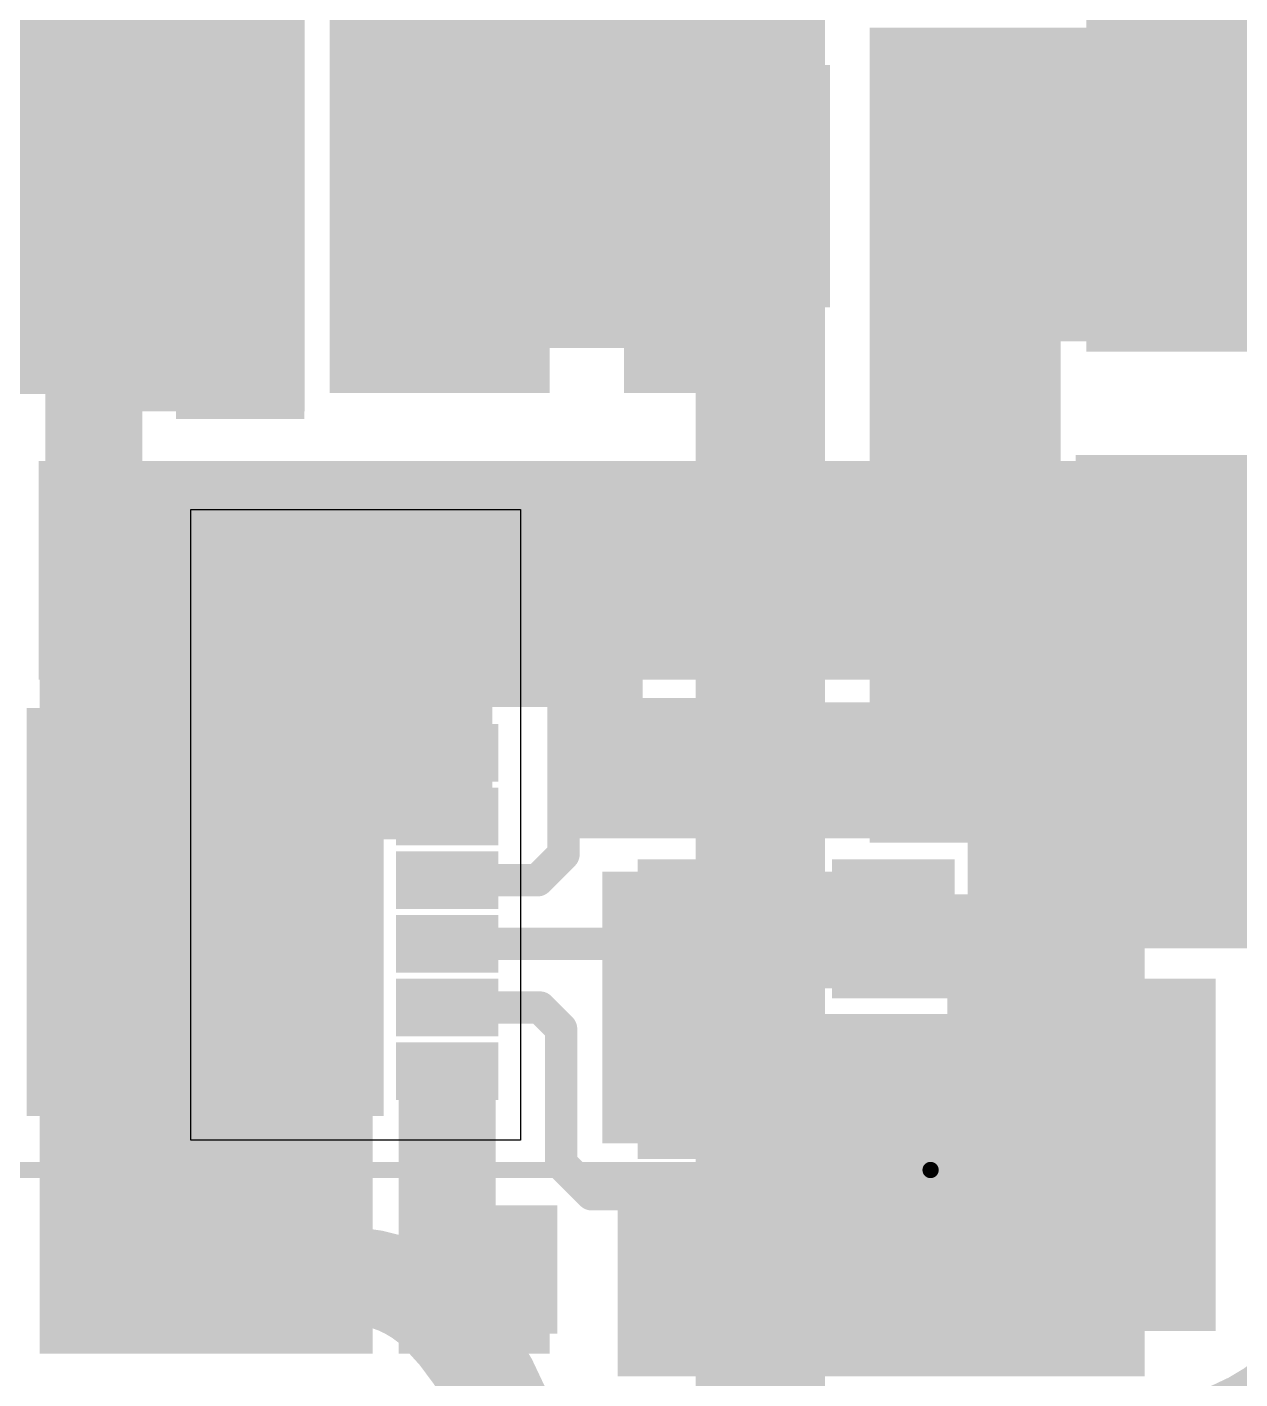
# Model space of a CAD drawing. Header units: millimetres. Extents: x -35.7 to 35.7, y -3.2 to 68.2.
# Drawn here: x -20.08 to -10.55, y 48.19 to 58.81 of the extents above; entities that cross this region are included whole.
import ezdxf

# ---------------------------------------------------------------- set-up
doc = ezdxf.new("R2010")
doc.units = ezdxf.units.MM
for name, color, linetype in [('BottomLayer', 5, 'Continuous'), ('BottomPaste', 16, 'Continuous'), ('BottomSolder', 6, 'Continuous'), ('Mechanical2', 216, 'Continuous'), ('TopLayer', 1, 'Continuous'), ('TopOverlay', 2, 'Continuous'), ('TopPaste', 8, 'Continuous'), ('TopSolder', 216, 'Continuous'), ('ViaHoleLayer', 16, 'Continuous')]:
    doc.layers.add(name, color=color, linetype=linetype)

# ---------------------------------------------------------------- blocks, each defined once
blk = doc.blocks.new('RES0603_B_44')
at = {"layer": 'BottomLayer'}
for points in [[(-1.143, -0.4445), (-1.143, 0.4445), (-0.381, 0.4445), (-0.381, -0.4445)], [(0.381, -0.4445), (0.381, 0.4445), (1.143, 0.4445), (1.143, -0.4445)]]:
    blk.add_hatch(color=5, dxfattribs=at).paths.add_polyline_path(points)
at = {"layer": 'BottomPaste'}
for points in [[(-1.143, -0.4445), (-1.143, 0.4445), (-0.381, 0.4445), (-0.381, -0.4445)], [(0.381, -0.4445), (0.381, 0.4445), (1.143, 0.4445), (1.143, -0.4445)]]:
    blk.add_hatch(color=16, dxfattribs=at).paths.add_polyline_path(points)
at = {"layer": 'BottomSolder'}
for points in [[(-1.2446, -0.5461), (-1.2446, 0.5461), (-0.2794, 0.5461), (-0.2794, -0.5461)], [(0.2794, -0.5461), (0.2794, 0.5461), (1.2446, 0.5461), (1.2446, -0.5461)]]:
    blk.add_hatch(color=6, dxfattribs=at).paths.add_polyline_path(points)
blk = doc.blocks.new('CAP_0402_B_96')
at = {"layer": 'BottomLayer'}
for points in [[(-0.241, 0.318), (-0.241, -0.318), (-0.699, -0.318), (-0.699, 0.318)], [(0.699, 0.318), (0.699, -0.318), (0.241, -0.318), (0.241, 0.318)]]:
    blk.add_hatch(color=5, dxfattribs=at).paths.add_polyline_path(points)
at = {"layer": 'BottomPaste'}
for points in [[(-0.241, 0.318), (-0.241, -0.318), (-0.699, -0.318), (-0.699, 0.318)], [(0.699, 0.318), (0.699, -0.318), (0.241, -0.318), (0.241, 0.318)]]:
    blk.add_hatch(color=16, dxfattribs=at).paths.add_polyline_path(points)
at = {"layer": 'BottomSolder'}
for points in [[(-0.181, 0.377), (-0.181, -0.377), (-0.758, -0.377), (-0.758, 0.377)], [(0.758, 0.377), (0.758, -0.377), (0.181, -0.377), (0.181, 0.377)]]:
    blk.add_hatch(color=6, dxfattribs=at).paths.add_polyline_path(points)
blk = doc.blocks.new('CAP_0603_B_97')
at = {"layer": 'BottomLayer'}
for points in [[(-1.143, -0.445), (-1.143, 0.445), (-0.381, 0.445), (-0.381, -0.445)], [(0.381, -0.445), (0.381, 0.445), (1.143, 0.445), (1.143, -0.445)]]:
    blk.add_hatch(color=5, dxfattribs=at).paths.add_polyline_path(points)
at = {"layer": 'BottomPaste'}
for points in [[(-1.143, -0.445), (-1.143, 0.445), (-0.381, 0.445), (-0.381, -0.445)], [(0.381, -0.445), (0.381, 0.445), (1.143, 0.445), (1.143, -0.445)]]:
    blk.add_hatch(color=16, dxfattribs=at).paths.add_polyline_path(points)
at = {"layer": 'BottomSolder'}
for points in [[(-1.203, -0.504), (-1.203, 0.504), (-0.321, 0.504), (-0.321, -0.504)], [(0.321, -0.504), (0.321, 0.504), (1.203, 0.504), (1.203, -0.504)]]:
    blk.add_hatch(color=6, dxfattribs=at).paths.add_polyline_path(points)
blk = doc.blocks.new('CAP_0603_B_98')
at = {"layer": 'BottomLayer'}
for points in [[(-1.143, -0.445), (-1.143, 0.445), (-0.381, 0.445), (-0.381, -0.445)], [(0.381, -0.445), (0.381, 0.445), (1.143, 0.445), (1.143, -0.445)]]:
    blk.add_hatch(color=5, dxfattribs=at).paths.add_polyline_path(points)
at = {"layer": 'BottomPaste'}
for points in [[(-1.143, -0.445), (-1.143, 0.445), (-0.381, 0.445), (-0.381, -0.445)], [(0.381, -0.445), (0.381, 0.445), (1.143, 0.445), (1.143, -0.445)]]:
    blk.add_hatch(color=16, dxfattribs=at).paths.add_polyline_path(points)
at = {"layer": 'BottomSolder'}
for points in [[(-1.203, -0.504), (-1.203, 0.504), (-0.321, 0.504), (-0.321, -0.504)], [(0.321, -0.504), (0.321, 0.504), (1.203, 0.504), (1.203, -0.504)]]:
    blk.add_hatch(color=6, dxfattribs=at).paths.add_polyline_path(points)
blk = doc.blocks.new('CAP_0603_B_99')
at = {"layer": 'BottomLayer'}
for points in [[(-1.143, -0.445), (-1.143, 0.445), (-0.381, 0.445), (-0.381, -0.445)], [(0.381, -0.445), (0.381, 0.445), (1.143, 0.445), (1.143, -0.445)]]:
    blk.add_hatch(color=5, dxfattribs=at).paths.add_polyline_path(points)
at = {"layer": 'BottomPaste'}
for points in [[(-1.143, -0.445), (-1.143, 0.445), (-0.381, 0.445), (-0.381, -0.445)], [(0.381, -0.445), (0.381, 0.445), (1.143, 0.445), (1.143, -0.445)]]:
    blk.add_hatch(color=16, dxfattribs=at).paths.add_polyline_path(points)
at = {"layer": 'BottomSolder'}
for points in [[(-1.203, -0.504), (-1.203, 0.504), (-0.321, 0.504), (-0.321, -0.504)], [(0.321, -0.504), (0.321, 0.504), (1.203, 0.504), (1.203, -0.504)]]:
    blk.add_hatch(color=6, dxfattribs=at).paths.add_polyline_path(points)
blk = doc.blocks.new('CAP_0603_B_100')
at = {"layer": 'BottomLayer'}
for points in [[(-1.143, -0.445), (-1.143, 0.445), (-0.381, 0.445), (-0.381, -0.445)], [(0.381, -0.445), (0.381, 0.445), (1.143, 0.445), (1.143, -0.445)]]:
    blk.add_hatch(color=5, dxfattribs=at).paths.add_polyline_path(points)
at = {"layer": 'BottomPaste'}
for points in [[(-1.143, -0.445), (-1.143, 0.445), (-0.381, 0.445), (-0.381, -0.445)], [(0.381, -0.445), (0.381, 0.445), (1.143, 0.445), (1.143, -0.445)]]:
    blk.add_hatch(color=16, dxfattribs=at).paths.add_polyline_path(points)
at = {"layer": 'BottomSolder'}
for points in [[(-1.203, -0.504), (-1.203, 0.504), (-0.321, 0.504), (-0.321, -0.504)], [(0.321, -0.504), (0.321, 0.504), (1.203, 0.504), (1.203, -0.504)]]:
    blk.add_hatch(color=6, dxfattribs=at).paths.add_polyline_path(points)
blk = doc.blocks.new('CAP_0603_B_118')
at = {"layer": 'BottomLayer'}
for points in [[(-1.143, -0.445), (-1.143, 0.445), (-0.381, 0.445), (-0.381, -0.445)], [(0.381, -0.445), (0.381, 0.445), (1.143, 0.445), (1.143, -0.445)]]:
    blk.add_hatch(color=5, dxfattribs=at).paths.add_polyline_path(points)
at = {"layer": 'BottomPaste'}
for points in [[(-1.143, -0.445), (-1.143, 0.445), (-0.381, 0.445), (-0.381, -0.445)], [(0.381, -0.445), (0.381, 0.445), (1.143, 0.445), (1.143, -0.445)]]:
    blk.add_hatch(color=16, dxfattribs=at).paths.add_polyline_path(points)
at = {"layer": 'BottomSolder'}
for points in [[(-1.203, -0.504), (-1.203, 0.504), (-0.321, 0.504), (-0.321, -0.504)], [(0.321, -0.504), (0.321, 0.504), (1.203, 0.504), (1.203, -0.504)]]:
    blk.add_hatch(color=6, dxfattribs=at).paths.add_polyline_path(points)
blk = doc.blocks.new('SMA_B_127')
at = {"layer": 'BottomLayer'}
for points in [[(-3.25, 0.85), (-0.75, 0.85), (-0.75, -0.85), (-3.25, -0.85)], [(0.75, 0.85), (3.25, 0.85), (3.25, -0.85), (0.75, -0.85)]]:
    blk.add_hatch(color=5, dxfattribs=at).paths.add_polyline_path(points)
at = {"layer": 'BottomPaste'}
for points in [[(-3.25, 0.85), (-0.75, 0.85), (-0.75, -0.85), (-3.25, -0.85)], [(0.75, 0.85), (3.25, 0.85), (3.25, -0.85), (0.75, -0.85)]]:
    blk.add_hatch(color=16, dxfattribs=at).paths.add_polyline_path(points)
at = {"layer": 'BottomSolder'}
for points in [[(-3.352, 0.952), (-0.648, 0.952), (-0.648, -0.952), (-3.352, -0.952)], [(0.648, 0.952), (3.352, 0.952), (3.352, -0.952), (0.648, -0.952)]]:
    blk.add_hatch(color=6, dxfattribs=at).paths.add_polyline_path(points)
blk = doc.blocks.new('RES0603_B_150')
at = {"layer": 'BottomLayer'}
for points in [[(-1.143, -0.4445), (-1.143, 0.4445), (-0.381, 0.4445), (-0.381, -0.4445)], [(0.381, -0.4445), (0.381, 0.4445), (1.143, 0.4445), (1.143, -0.4445)]]:
    blk.add_hatch(color=5, dxfattribs=at).paths.add_polyline_path(points)
at = {"layer": 'BottomPaste'}
for points in [[(-1.143, -0.4445), (-1.143, 0.4445), (-0.381, 0.4445), (-0.381, -0.4445)], [(0.381, -0.4445), (0.381, 0.4445), (1.143, 0.4445), (1.143, -0.4445)]]:
    blk.add_hatch(color=16, dxfattribs=at).paths.add_polyline_path(points)
at = {"layer": 'BottomSolder'}
for points in [[(-1.2446, -0.5461), (-1.2446, 0.5461), (-0.2794, 0.5461), (-0.2794, -0.5461)], [(0.2794, -0.5461), (0.2794, 0.5461), (1.2446, 0.5461), (1.2446, -0.5461)]]:
    blk.add_hatch(color=6, dxfattribs=at).paths.add_polyline_path(points)
blk = doc.blocks.new('RES0603_B_151')
at = {"layer": 'BottomLayer'}
for points in [[(-1.143, -0.4445), (-1.143, 0.4445), (-0.381, 0.4445), (-0.381, -0.4445)], [(0.381, -0.4445), (0.381, 0.4445), (1.143, 0.4445), (1.143, -0.4445)]]:
    blk.add_hatch(color=5, dxfattribs=at).paths.add_polyline_path(points)
at = {"layer": 'BottomPaste'}
for points in [[(-1.143, -0.4445), (-1.143, 0.4445), (-0.381, 0.4445), (-0.381, -0.4445)], [(0.381, -0.4445), (0.381, 0.4445), (1.143, 0.4445), (1.143, -0.4445)]]:
    blk.add_hatch(color=16, dxfattribs=at).paths.add_polyline_path(points)
at = {"layer": 'BottomSolder'}
for points in [[(-1.2446, -0.5461), (-1.2446, 0.5461), (-0.2794, 0.5461), (-0.2794, -0.5461)], [(0.2794, -0.5461), (0.2794, 0.5461), (1.2446, 0.5461), (1.2446, -0.5461)]]:
    blk.add_hatch(color=6, dxfattribs=at).paths.add_polyline_path(points)
blk = doc.blocks.new('750314597_161')
at = {"layer": 'TopLayer'}
for points in [[(-6.48, 3.085), (-5.18, 3.085), (-5.18, 1.915), (-6.48, 1.915)], [(-6.48, 0.585), (-5.18, 0.585), (-5.18, -0.585), (-6.48, -0.585)], [(-6.48, -1.915), (-5.18, -1.915), (-5.18, -3.085), (-6.48, -3.085)]]:
    blk.add_hatch(color=1, dxfattribs=at).paths.add_polyline_path(points)
at = {"layer": 'TopPaste'}
for points in [[(-6.48, 3.085), (-5.18, 3.085), (-5.18, 1.915), (-6.48, 1.915)], [(-6.48, 0.585), (-5.18, 0.585), (-5.18, -0.585), (-6.48, -0.585)], [(-6.48, -1.915), (-5.18, -1.915), (-5.18, -3.085), (-6.48, -3.085)]]:
    blk.add_hatch(color=8, dxfattribs=at).paths.add_polyline_path(points)
at = {"layer": 'TopSolder'}
for points in [[(-6.582, 3.187), (-5.078, 3.187), (-5.078, 1.813), (-6.582, 1.813)], [(-6.582, 0.687), (-5.078, 0.687), (-5.078, -0.687), (-6.582, -0.687)], [(-6.582, -1.813), (-5.078, -1.813), (-5.078, -3.187), (-6.582, -3.187)]]:
    blk.add_hatch(color=216, dxfattribs=at).paths.add_polyline_path(points)
at = {"layer": 'TopOverlay', "const_width": 0.127}
blk.add_lwpolyline([(4.14, 4.928), (-3.937, 4.928)], dxfattribs=at)
at = {"layer": 'TopOverlay', "const_width": 0.0635}
blk.add_lwpolyline([(-3.969, 4.928, 1), (-3.905, 4.928, 1)], format="xyb", close=True, dxfattribs=at)
blk = doc.blocks.new('LM5160ADNTR_B_162')
at = {"layer": 'BottomLayer'}
for points in [[(-1.3, 1.5), (1.3, 1.5), (1.3, -1.5), (-1.3, -1.5)], [(-2.2, 1.375), (-1.6, 1.375), (-1.6, 1.125), (-2.2, 1.125)], [(1.6, 1.375), (2.2, 1.375), (2.2, 1.125), (1.6, 1.125)], [(-2.2, 0.875), (-1.6, 0.875), (-1.6, 0.625), (-2.2, 0.625)], [(1.6, 0.875), (2.2, 0.875), (2.2, 0.625), (1.6, 0.625)], [(-2.2, 0.375), (-1.6, 0.375), (-1.6, 0.125), (-2.2, 0.125)], [(1.6, 0.375), (2.2, 0.375), (2.2, 0.125), (1.6, 0.125)], [(-2.2, -0.125), (-1.6, -0.125), (-1.6, -0.375), (-2.2, -0.375)], [(1.6, -0.125), (2.2, -0.125), (2.2, -0.375), (1.6, -0.375)], [(-2.2, -0.625), (-1.6, -0.625), (-1.6, -0.875), (-2.2, -0.875)], [(1.6, -0.625), (2.2, -0.625), (2.2, -0.875), (1.6, -0.875)], [(-2.2, -1.125), (-1.6, -1.125), (-1.6, -1.375), (-2.2, -1.375)], [(1.6, -1.125), (2.2, -1.125), (2.2, -1.375), (1.6, -1.375)]]:
    blk.add_hatch(color=5, dxfattribs=at).paths.add_polyline_path(points)
at = {"layer": 'BottomPaste'}
for points in [[(-1.3, 1.5), (1.3, 1.5), (1.3, -1.5), (-1.3, -1.5)], [(-2.2, 1.375), (-1.6, 1.375), (-1.6, 1.125), (-2.2, 1.125)], [(1.6, 1.375), (2.2, 1.375), (2.2, 1.125), (1.6, 1.125)], [(-2.2, 0.875), (-1.6, 0.875), (-1.6, 0.625), (-2.2, 0.625)], [(1.6, 0.875), (2.2, 0.875), (2.2, 0.625), (1.6, 0.625)], [(-2.2, 0.375), (-1.6, 0.375), (-1.6, 0.125), (-2.2, 0.125)], [(1.6, 0.375), (2.2, 0.375), (2.2, 0.125), (1.6, 0.125)], [(-2.2, -0.125), (-1.6, -0.125), (-1.6, -0.375), (-2.2, -0.375)], [(1.6, -0.125), (2.2, -0.125), (2.2, -0.375), (1.6, -0.375)], [(-2.2, -0.625), (-1.6, -0.625), (-1.6, -0.875), (-2.2, -0.875)], [(1.6, -0.625), (2.2, -0.625), (2.2, -0.875), (1.6, -0.875)], [(-2.2, -1.125), (-1.6, -1.125), (-1.6, -1.375), (-2.2, -1.375)], [(1.6, -1.125), (2.2, -1.125), (2.2, -1.375), (1.6, -1.375)]]:
    blk.add_hatch(color=16, dxfattribs=at).paths.add_polyline_path(points)
at = {"layer": 'BottomSolder'}
for points in [[(-1.402, 1.602), (1.402, 1.602), (1.402, -1.602), (-1.402, -1.602)], [(-2.302, 1.477), (-1.498, 1.477), (-1.498, 1.023), (-2.302, 1.023)], [(1.498, 1.477), (2.302, 1.477), (2.302, 1.023), (1.498, 1.023)], [(-2.302, 0.977), (-1.498, 0.977), (-1.498, 0.523), (-2.302, 0.523)], [(1.498, 0.977), (2.302, 0.977), (2.302, 0.523), (1.498, 0.523)], [(-2.302, 0.477), (-1.498, 0.477), (-1.498, 0.023), (-2.302, 0.023)], [(1.498, 0.477), (2.302, 0.477), (2.302, 0.023), (1.498, 0.023)], [(-2.302, -0.023), (-1.498, -0.023), (-1.498, -0.477), (-2.302, -0.477)], [(1.498, -0.023), (2.302, -0.023), (2.302, -0.477), (1.498, -0.477)], [(-2.302, -0.523), (-1.498, -0.523), (-1.498, -0.977), (-2.302, -0.977)], [(1.498, -0.523), (2.302, -0.523), (2.302, -0.977), (1.498, -0.977)], [(-2.302, -1.023), (-1.498, -1.023), (-1.498, -1.477), (-2.302, -1.477)], [(1.498, -1.023), (2.302, -1.023), (2.302, -1.477), (1.498, -1.477)]]:
    blk.add_hatch(color=6, dxfattribs=at).paths.add_polyline_path(points)

msp = doc.modelspace()

# ---------------------------------------------------------------- hatches: boundary and pattern name
at = {"layer": 'BottomLayer'}
for points in [[(-19.431, 55.788), (-17.9, 55.788), (-17.9, 60.3), (-19.431, 60.3)], [(-17.348, 56.286), (-13.875, 56.286), (-13.875, 60.147), (-17.348, 60.147)], [(-13.437, 56.337), (-9.627, 56.337), (-9.627, 58.801), (-13.437, 58.801)], [(-19.99, 55.397), (-19.99, 53.68), (-7.341, 53.68), (-7.341, 55.397)], [(-19.983, 53.68), (-11.862, 53.68), (-11.862, 55.042), (-19.983, 55.042)], [(-19.983, 52.426), (-16.427, 52.426), (-16.427, 54.635), (-19.983, 54.635)], [(-15.995, 52.435), (-11.303, 52.435), (-11.303, 53.502), (-15.995, 53.502)], [(-12.693, 48.209), (-11.303, 48.209), (-11.303, 52.892), (-12.693, 52.892)], [(-15.563, 50.038), (-14.402, 50.038), (-14.402, 52.172), (-15.563, 52.172)], [(-14.122, 51.257), (-12.903, 51.257), (-12.903, 52.172), (-14.122, 52.172)], [(-14.039, 48.209), (-11.532, 48.209), (-11.532, 51.054), (-14.039, 51.054)], [(-17.163, 48.387), (-16.401, 48.387), (-16.401, 50.749), (-17.163, 50.749)], [(-19.983, 48.387), (-17.366, 48.387), (-17.366, 50.479), (-19.983, 50.479)], [(-15.443, 48.209), (-14.376, 48.209), (-14.376, 49.809), (-15.443, 49.809)], [(-16.789, 48.387), (-15.975, 48.387), (-15.975, 49.505), (-16.789, 49.505)]]:
    msp.add_hatch(color=5, dxfattribs=at).paths.add_polyline_path(points)
h = msp.add_hatch(color=5, dxfattribs=at)
edge = h.paths.add_edge_path()
edge.add_arc((-17.31, 58.438), 0.3, 0, 360)
h = msp.add_hatch(color=5, dxfattribs=at)
edge = h.paths.add_edge_path()
edge.add_arc((-16.618, 58.438), 0.3, 0, 360)
h = msp.add_hatch(color=5, dxfattribs=at)
edge = h.paths.add_edge_path()
edge.add_arc((-13.081, 58.42), 0.3, 0, 360)
h = msp.add_hatch(color=5, dxfattribs=at)
edge = h.paths.add_edge_path()
edge.add_arc((-12.446, 58.42), 0.3, 0, 360)
h = msp.add_hatch(color=5, dxfattribs=at)
edge = h.paths.add_edge_path()
edge.add_arc((-17.31, 57.763), 0.3, 0, 360)
h = msp.add_hatch(color=5, dxfattribs=at)
edge = h.paths.add_edge_path()
edge.add_arc((-16.618, 57.763), 0.3, 0, 360)
h = msp.add_hatch(color=5, dxfattribs=at)
edge = h.paths.add_edge_path()
edge.add_arc((-13.081, 57.745), 0.3, 0, 360)
h = msp.add_hatch(color=5, dxfattribs=at)
edge = h.paths.add_edge_path()
edge.add_arc((-12.446, 57.745), 0.3, 0, 360)
h = msp.add_hatch(color=5, dxfattribs=at)
edge = h.paths.add_edge_path()
edge.add_arc((-17.31, 57.088), 0.3, 0, 360)
h = msp.add_hatch(color=5, dxfattribs=at)
edge = h.paths.add_edge_path()
edge.add_arc((-16.618, 57.088), 0.3, 0, 360)
h = msp.add_hatch(color=5, dxfattribs=at)
edge = h.paths.add_edge_path()
edge.add_arc((-13.081, 57.07), 0.3, 0, 360)
h = msp.add_hatch(color=5, dxfattribs=at)
edge = h.paths.add_edge_path()
edge.add_arc((-12.446, 57.07), 0.3, 0, 360)
h = msp.add_hatch(color=5, dxfattribs=at)
edge = h.paths.add_edge_path()
edge.add_arc((-15.677, 54.686), 0.3, 0, 360)
h = msp.add_hatch(color=5, dxfattribs=at)
edge = h.paths.add_edge_path()
edge.add_arc((-17.678, 54.533), 0.3, 0, 360)
h = msp.add_hatch(color=5, dxfattribs=at)
edge = h.paths.add_edge_path()
edge.add_arc((-15.677, 54.041), 0.3, 0, 360)
h = msp.add_hatch(color=5, dxfattribs=at)
edge = h.paths.add_edge_path()
edge.add_arc((-18.407, 53.858), 0.3, 0, 360)
h = msp.add_hatch(color=5, dxfattribs=at)
edge = h.paths.add_edge_path()
edge.add_arc((-17.678, 53.858), 0.3, 0, 360)
h = msp.add_hatch(color=5, dxfattribs=at)
edge = h.paths.add_edge_path()
edge.add_arc((-18.407, 53.183), 0.3, 0, 360)
h = msp.add_hatch(color=5, dxfattribs=at)
edge = h.paths.add_edge_path()
edge.add_arc((-17.678, 53.183), 0.3, 0, 360)
h = msp.add_hatch(color=5, dxfattribs=at)
edge = h.paths.add_edge_path()
edge.add_arc((-15.646, 52.908), 0.3, 0, 360)
h = msp.add_hatch(color=5, dxfattribs=at)
edge = h.paths.add_edge_path()
edge.add_arc((-18.407, 52.509), 0.3, 0, 360)
h = msp.add_hatch(color=5, dxfattribs=at)
edge = h.paths.add_edge_path()
edge.add_arc((-17.678, 52.509), 0.3, 0, 360)
h = msp.add_hatch(color=5, dxfattribs=at)
edge = h.paths.add_edge_path()
edge.add_arc((-18.407, 51.834), 0.3, 0, 360)
h = msp.add_hatch(color=5, dxfattribs=at)
edge = h.paths.add_edge_path()
edge.add_arc((-17.678, 51.834), 0.3, 0, 360)
h = msp.add_hatch(color=5, dxfattribs=at)
edge = h.paths.add_edge_path()
edge.add_arc((-13.335, 51.664), 0.3, 0, 360)
h = msp.add_hatch(color=5, dxfattribs=at)
edge = h.paths.add_edge_path()
edge.add_arc((-12.37, 51.664), 0.3, 0, 360)
h = msp.add_hatch(color=5, dxfattribs=at)
edge = h.paths.add_edge_path()
edge.add_arc((-18.407, 51.159), 0.3, 0, 360)
h = msp.add_hatch(color=5, dxfattribs=at)
edge = h.paths.add_edge_path()
edge.add_arc((-17.678, 51.159), 0.3, 0, 360)
h = msp.add_hatch(color=5, dxfattribs=at)
edge = h.paths.add_edge_path()
edge.add_arc((-12.37, 50.978), 0.3, 0, 360)
h = msp.add_hatch(color=5, dxfattribs=at)
edge = h.paths.add_edge_path()
edge.add_arc((-11.659, 50.978), 0.3, 0, 360)
h = msp.add_hatch(color=5, dxfattribs=at)
edge = h.paths.add_edge_path()
edge.add_arc((-18.407, 50.49), 0.3, 0, 360)
h = msp.add_hatch(color=5, dxfattribs=at)
edge = h.paths.add_edge_path()
edge.add_arc((-17.678, 50.484), 0.3, 0, 360)
h = msp.add_hatch(color=5, dxfattribs=at)
edge = h.paths.add_edge_path()
edge.add_arc((-12.37, 50.292), 0.3, 0, 360)
h = msp.add_hatch(color=5, dxfattribs=at)
edge = h.paths.add_edge_path()
edge.add_arc((-11.659, 50.292), 0.3, 0, 360)
h = msp.add_hatch(color=5, dxfattribs=at)
edge = h.paths.add_edge_path()
edge.add_arc((-12.37, 49.606), 0.3, 0, 360)
h = msp.add_hatch(color=5, dxfattribs=at)
edge = h.paths.add_edge_path()
edge.add_arc((-11.659, 49.606), 0.3, 0, 360)
h = msp.add_hatch(color=5, dxfattribs=at)
edge = h.paths.add_edge_path()
edge.add_arc((-12.37, 48.92), 0.3, 0, 360)
h = msp.add_hatch(color=5, dxfattribs=at)
edge = h.paths.add_edge_path()
edge.add_arc((-11.659, 48.92), 0.3, 0, 360)
at = {"layer": 'BottomSolder'}
h = msp.add_hatch(color=6, dxfattribs=at)
edge = h.paths.add_edge_path()
edge.add_arc((-17.31, 58.438), 0.15, 0, 360)
h = msp.add_hatch(color=6, dxfattribs=at)
edge = h.paths.add_edge_path()
edge.add_arc((-16.618, 58.438), 0.15, 0, 360)
h = msp.add_hatch(color=6, dxfattribs=at)
edge = h.paths.add_edge_path()
edge.add_arc((-13.081, 58.42), 0.15, 0, 360)
h = msp.add_hatch(color=6, dxfattribs=at)
edge = h.paths.add_edge_path()
edge.add_arc((-12.446, 58.42), 0.15, 0, 360)
h = msp.add_hatch(color=6, dxfattribs=at)
edge = h.paths.add_edge_path()
edge.add_arc((-17.31, 57.763), 0.15, 0, 360)
h = msp.add_hatch(color=6, dxfattribs=at)
edge = h.paths.add_edge_path()
edge.add_arc((-16.618, 57.763), 0.15, 0, 360)
h = msp.add_hatch(color=6, dxfattribs=at)
edge = h.paths.add_edge_path()
edge.add_arc((-13.081, 57.745), 0.15, 0, 360)
h = msp.add_hatch(color=6, dxfattribs=at)
edge = h.paths.add_edge_path()
edge.add_arc((-12.446, 57.745), 0.15, 0, 360)
h = msp.add_hatch(color=6, dxfattribs=at)
edge = h.paths.add_edge_path()
edge.add_arc((-17.31, 57.088), 0.15, 0, 360)
h = msp.add_hatch(color=6, dxfattribs=at)
edge = h.paths.add_edge_path()
edge.add_arc((-16.618, 57.088), 0.15, 0, 360)
h = msp.add_hatch(color=6, dxfattribs=at)
edge = h.paths.add_edge_path()
edge.add_arc((-13.081, 57.07), 0.15, 0, 360)
h = msp.add_hatch(color=6, dxfattribs=at)
edge = h.paths.add_edge_path()
edge.add_arc((-12.446, 57.07), 0.15, 0, 360)
h = msp.add_hatch(color=6, dxfattribs=at)
edge = h.paths.add_edge_path()
edge.add_arc((-15.677, 54.686), 0.15, 0, 360)
h = msp.add_hatch(color=6, dxfattribs=at)
edge = h.paths.add_edge_path()
edge.add_arc((-17.678, 54.533), 0.15, 0, 360)
h = msp.add_hatch(color=6, dxfattribs=at)
edge = h.paths.add_edge_path()
edge.add_arc((-15.677, 54.041), 0.15, 0, 360)
h = msp.add_hatch(color=6, dxfattribs=at)
edge = h.paths.add_edge_path()
edge.add_arc((-18.407, 53.858), 0.15, 0, 360)
h = msp.add_hatch(color=6, dxfattribs=at)
edge = h.paths.add_edge_path()
edge.add_arc((-17.678, 53.858), 0.15, 0, 360)
h = msp.add_hatch(color=6, dxfattribs=at)
edge = h.paths.add_edge_path()
edge.add_arc((-18.407, 53.183), 0.15, 0, 360)
h = msp.add_hatch(color=6, dxfattribs=at)
edge = h.paths.add_edge_path()
edge.add_arc((-17.678, 53.183), 0.15, 0, 360)
h = msp.add_hatch(color=6, dxfattribs=at)
edge = h.paths.add_edge_path()
edge.add_arc((-15.646, 52.908), 0.15, 0, 360)
h = msp.add_hatch(color=6, dxfattribs=at)
edge = h.paths.add_edge_path()
edge.add_arc((-18.407, 52.509), 0.15, 0, 360)
h = msp.add_hatch(color=6, dxfattribs=at)
edge = h.paths.add_edge_path()
edge.add_arc((-17.678, 52.509), 0.15, 0, 360)
h = msp.add_hatch(color=6, dxfattribs=at)
edge = h.paths.add_edge_path()
edge.add_arc((-18.407, 51.834), 0.15, 0, 360)
h = msp.add_hatch(color=6, dxfattribs=at)
edge = h.paths.add_edge_path()
edge.add_arc((-17.678, 51.834), 0.15, 0, 360)
h = msp.add_hatch(color=6, dxfattribs=at)
edge = h.paths.add_edge_path()
edge.add_arc((-13.335, 51.664), 0.15, 0, 360)
h = msp.add_hatch(color=6, dxfattribs=at)
edge = h.paths.add_edge_path()
edge.add_arc((-12.37, 51.664), 0.15, 0, 360)
h = msp.add_hatch(color=6, dxfattribs=at)
edge = h.paths.add_edge_path()
edge.add_arc((-18.407, 51.159), 0.15, 0, 360)
h = msp.add_hatch(color=6, dxfattribs=at)
edge = h.paths.add_edge_path()
edge.add_arc((-17.678, 51.159), 0.15, 0, 360)
h = msp.add_hatch(color=6, dxfattribs=at)
edge = h.paths.add_edge_path()
edge.add_arc((-12.37, 50.978), 0.15, 0, 360)
h = msp.add_hatch(color=6, dxfattribs=at)
edge = h.paths.add_edge_path()
edge.add_arc((-11.659, 50.978), 0.15, 0, 360)
h = msp.add_hatch(color=6, dxfattribs=at)
edge = h.paths.add_edge_path()
edge.add_arc((-18.407, 50.49), 0.15, 0, 360)
h = msp.add_hatch(color=6, dxfattribs=at)
edge = h.paths.add_edge_path()
edge.add_arc((-17.678, 50.484), 0.15, 0, 360)
h = msp.add_hatch(color=6, dxfattribs=at)
edge = h.paths.add_edge_path()
edge.add_arc((-12.37, 50.292), 0.15, 0, 360)
h = msp.add_hatch(color=6, dxfattribs=at)
edge = h.paths.add_edge_path()
edge.add_arc((-11.659, 50.292), 0.15, 0, 360)
h = msp.add_hatch(color=6, dxfattribs=at)
edge = h.paths.add_edge_path()
edge.add_arc((-12.37, 49.606), 0.15, 0, 360)
h = msp.add_hatch(color=6, dxfattribs=at)
edge = h.paths.add_edge_path()
edge.add_arc((-11.659, 49.606), 0.15, 0, 360)
h = msp.add_hatch(color=6, dxfattribs=at)
edge = h.paths.add_edge_path()
edge.add_arc((-12.37, 48.92), 0.15, 0, 360)
h = msp.add_hatch(color=6, dxfattribs=at)
edge = h.paths.add_edge_path()
edge.add_arc((-11.659, 48.92), 0.15, 0, 360)
at = {"layer": 'TopLayer'}
for points in [[(-15.392, 55.931), (-13.818, 55.931), (-13.818, 61.9), (-15.392, 61.9)], [(-11.76, 61.544), (-11.76, 58.42), (-10.617, 58.42), (-10.617, 61.544)], [(-20.244, 55.924), (-18.466, 55.924), (-18.466, 60.096), (-20.244, 60.096)], [(-17.704, 55.931), (-15.977, 55.931), (-15.977, 59.66), (-17.704, 59.66)], [(-11.76, 59.157), (-11.76, 58.217), (-9.195, 58.217), (-9.195, 59.157)], [(-13.462, 52.451), (-11.963, 52.451), (-11.963, 58.801), (-13.462, 58.801)], [(-11.76, 56.256), (-9.195, 56.256), (-9.195, 57.963), (-11.76, 57.963)], [(-18.796, 53.467), (-15.245, 53.467), (-15.245, 55.397), (-18.796, 55.397)], [(-13.462, 52.4), (-10.363, 52.4), (-10.363, 53.746), (-13.462, 53.746)], [(-10.365, 51.669), (-10.365, 53.492), (-11.508, 53.492), (-11.508, 51.669)], [(-12.852, 51.105), (-11.989, 51.105), (-11.989, 51.994), (-12.852, 51.994)], [(-12.852, 48.565), (-10.744, 48.565), (-10.744, 51.333), (-12.852, 51.333)]]:
    msp.add_hatch(color=1, dxfattribs=at).paths.add_polyline_path(points)
h = msp.add_hatch(color=1, dxfattribs=at)
edge = h.paths.add_edge_path()
edge.add_arc((-17.31, 58.438), 0.3, 0, 360)
h = msp.add_hatch(color=1, dxfattribs=at)
edge = h.paths.add_edge_path()
edge.add_arc((-16.618, 58.438), 0.3, 0, 360)
h = msp.add_hatch(color=1, dxfattribs=at)
edge = h.paths.add_edge_path()
edge.add_arc((-13.081, 58.42), 0.3, 0, 360)
h = msp.add_hatch(color=1, dxfattribs=at)
edge = h.paths.add_edge_path()
edge.add_arc((-12.446, 58.42), 0.3, 0, 360)
h = msp.add_hatch(color=1, dxfattribs=at)
edge = h.paths.add_edge_path()
edge.add_arc((-17.31, 57.763), 0.3, 0, 360)
h = msp.add_hatch(color=1, dxfattribs=at)
edge = h.paths.add_edge_path()
edge.add_arc((-16.618, 57.763), 0.3, 0, 360)
h = msp.add_hatch(color=1, dxfattribs=at)
edge = h.paths.add_edge_path()
edge.add_arc((-13.081, 57.745), 0.3, 0, 360)
h = msp.add_hatch(color=1, dxfattribs=at)
edge = h.paths.add_edge_path()
edge.add_arc((-12.446, 57.745), 0.3, 0, 360)
h = msp.add_hatch(color=1, dxfattribs=at)
edge = h.paths.add_edge_path()
edge.add_arc((-17.31, 57.088), 0.3, 0, 360)
h = msp.add_hatch(color=1, dxfattribs=at)
edge = h.paths.add_edge_path()
edge.add_arc((-16.618, 57.088), 0.3, 0, 360)
h = msp.add_hatch(color=1, dxfattribs=at)
edge = h.paths.add_edge_path()
edge.add_arc((-13.081, 57.07), 0.3, 0, 360)
h = msp.add_hatch(color=1, dxfattribs=at)
edge = h.paths.add_edge_path()
edge.add_arc((-12.446, 57.07), 0.3, 0, 360)
h = msp.add_hatch(color=1, dxfattribs=at)
edge = h.paths.add_edge_path()
edge.add_arc((-15.677, 54.686), 0.3, 0, 360)
h = msp.add_hatch(color=1, dxfattribs=at)
edge = h.paths.add_edge_path()
edge.add_arc((-17.678, 54.533), 0.3, 0, 360)
h = msp.add_hatch(color=1, dxfattribs=at)
edge = h.paths.add_edge_path()
edge.add_arc((-15.677, 54.041), 0.3, 0, 360)
h = msp.add_hatch(color=1, dxfattribs=at)
edge = h.paths.add_edge_path()
edge.add_arc((-18.407, 53.858), 0.3, 0, 360)
h = msp.add_hatch(color=1, dxfattribs=at)
edge = h.paths.add_edge_path()
edge.add_arc((-17.678, 53.858), 0.3, 0, 360)
h = msp.add_hatch(color=1, dxfattribs=at)
edge = h.paths.add_edge_path()
edge.add_arc((-18.407, 53.183), 0.3, 0, 360)
h = msp.add_hatch(color=1, dxfattribs=at)
edge = h.paths.add_edge_path()
edge.add_arc((-17.678, 53.183), 0.3, 0, 360)
h = msp.add_hatch(color=1, dxfattribs=at)
edge = h.paths.add_edge_path()
edge.add_arc((-15.646, 52.908), 0.3, 0, 360)
h = msp.add_hatch(color=1, dxfattribs=at)
edge = h.paths.add_edge_path()
edge.add_arc((-18.407, 52.509), 0.3, 0, 360)
h = msp.add_hatch(color=1, dxfattribs=at)
edge = h.paths.add_edge_path()
edge.add_arc((-17.678, 52.509), 0.3, 0, 360)
h = msp.add_hatch(color=1, dxfattribs=at)
edge = h.paths.add_edge_path()
edge.add_arc((-18.407, 51.834), 0.3, 0, 360)
h = msp.add_hatch(color=1, dxfattribs=at)
edge = h.paths.add_edge_path()
edge.add_arc((-17.678, 51.834), 0.3, 0, 360)
h = msp.add_hatch(color=1, dxfattribs=at)
edge = h.paths.add_edge_path()
edge.add_arc((-13.335, 51.664), 0.3, 0, 360)
h = msp.add_hatch(color=1, dxfattribs=at)
edge = h.paths.add_edge_path()
edge.add_arc((-12.37, 51.664), 0.3, 0, 360)
h = msp.add_hatch(color=1, dxfattribs=at)
edge = h.paths.add_edge_path()
edge.add_arc((-18.407, 51.159), 0.3, 0, 360)
h = msp.add_hatch(color=1, dxfattribs=at)
edge = h.paths.add_edge_path()
edge.add_arc((-17.678, 51.159), 0.3, 0, 360)
h = msp.add_hatch(color=1, dxfattribs=at)
edge = h.paths.add_edge_path()
edge.add_arc((-12.37, 50.978), 0.3, 0, 360)
h = msp.add_hatch(color=1, dxfattribs=at)
edge = h.paths.add_edge_path()
edge.add_arc((-11.659, 50.978), 0.3, 0, 360)
h = msp.add_hatch(color=1, dxfattribs=at)
edge = h.paths.add_edge_path()
edge.add_arc((-18.407, 50.49), 0.3, 0, 360)
h = msp.add_hatch(color=1, dxfattribs=at)
edge = h.paths.add_edge_path()
edge.add_arc((-17.678, 50.484), 0.3, 0, 360)
h = msp.add_hatch(color=1, dxfattribs=at)
edge = h.paths.add_edge_path()
edge.add_arc((-12.37, 50.292), 0.3, 0, 360)
h = msp.add_hatch(color=1, dxfattribs=at)
edge = h.paths.add_edge_path()
edge.add_arc((-11.659, 50.292), 0.3, 0, 360)
h = msp.add_hatch(color=1, dxfattribs=at)
edge = h.paths.add_edge_path()
edge.add_arc((-12.37, 49.606), 0.3, 0, 360)
h = msp.add_hatch(color=1, dxfattribs=at)
edge = h.paths.add_edge_path()
edge.add_arc((-11.659, 49.606), 0.3, 0, 360)
h = msp.add_hatch(color=1, dxfattribs=at)
edge = h.paths.add_edge_path()
edge.add_arc((-12.37, 48.92), 0.3, 0, 360)
h = msp.add_hatch(color=1, dxfattribs=at)
edge = h.paths.add_edge_path()
edge.add_arc((-11.659, 48.92), 0.3, 0, 360)
at = {"layer": 'TopSolder'}
h = msp.add_hatch(color=216, dxfattribs=at)
edge = h.paths.add_edge_path()
edge.add_arc((-17.31, 58.438), 0.15, 0, 360)
h = msp.add_hatch(color=216, dxfattribs=at)
edge = h.paths.add_edge_path()
edge.add_arc((-16.618, 58.438), 0.15, 0, 360)
h = msp.add_hatch(color=216, dxfattribs=at)
edge = h.paths.add_edge_path()
edge.add_arc((-13.081, 58.42), 0.15, 0, 360)
h = msp.add_hatch(color=216, dxfattribs=at)
edge = h.paths.add_edge_path()
edge.add_arc((-12.446, 58.42), 0.15, 0, 360)
h = msp.add_hatch(color=216, dxfattribs=at)
edge = h.paths.add_edge_path()
edge.add_arc((-17.31, 57.763), 0.15, 0, 360)
h = msp.add_hatch(color=216, dxfattribs=at)
edge = h.paths.add_edge_path()
edge.add_arc((-16.618, 57.763), 0.15, 0, 360)
h = msp.add_hatch(color=216, dxfattribs=at)
edge = h.paths.add_edge_path()
edge.add_arc((-13.081, 57.745), 0.15, 0, 360)
h = msp.add_hatch(color=216, dxfattribs=at)
edge = h.paths.add_edge_path()
edge.add_arc((-12.446, 57.745), 0.15, 0, 360)
h = msp.add_hatch(color=216, dxfattribs=at)
edge = h.paths.add_edge_path()
edge.add_arc((-17.31, 57.088), 0.15, 0, 360)
h = msp.add_hatch(color=216, dxfattribs=at)
edge = h.paths.add_edge_path()
edge.add_arc((-16.618, 57.088), 0.15, 0, 360)
h = msp.add_hatch(color=216, dxfattribs=at)
edge = h.paths.add_edge_path()
edge.add_arc((-13.081, 57.07), 0.15, 0, 360)
h = msp.add_hatch(color=216, dxfattribs=at)
edge = h.paths.add_edge_path()
edge.add_arc((-12.446, 57.07), 0.15, 0, 360)
h = msp.add_hatch(color=216, dxfattribs=at)
edge = h.paths.add_edge_path()
edge.add_arc((-15.677, 54.686), 0.15, 0, 360)
h = msp.add_hatch(color=216, dxfattribs=at)
edge = h.paths.add_edge_path()
edge.add_arc((-17.678, 54.533), 0.15, 0, 360)
h = msp.add_hatch(color=216, dxfattribs=at)
edge = h.paths.add_edge_path()
edge.add_arc((-15.677, 54.041), 0.15, 0, 360)
h = msp.add_hatch(color=216, dxfattribs=at)
edge = h.paths.add_edge_path()
edge.add_arc((-18.407, 53.858), 0.15, 0, 360)
h = msp.add_hatch(color=216, dxfattribs=at)
edge = h.paths.add_edge_path()
edge.add_arc((-17.678, 53.858), 0.15, 0, 360)
h = msp.add_hatch(color=216, dxfattribs=at)
edge = h.paths.add_edge_path()
edge.add_arc((-18.407, 53.183), 0.15, 0, 360)
h = msp.add_hatch(color=216, dxfattribs=at)
edge = h.paths.add_edge_path()
edge.add_arc((-17.678, 53.183), 0.15, 0, 360)
h = msp.add_hatch(color=216, dxfattribs=at)
edge = h.paths.add_edge_path()
edge.add_arc((-15.646, 52.908), 0.15, 0, 360)
h = msp.add_hatch(color=216, dxfattribs=at)
edge = h.paths.add_edge_path()
edge.add_arc((-18.407, 52.509), 0.15, 0, 360)
h = msp.add_hatch(color=216, dxfattribs=at)
edge = h.paths.add_edge_path()
edge.add_arc((-17.678, 52.509), 0.15, 0, 360)
h = msp.add_hatch(color=216, dxfattribs=at)
edge = h.paths.add_edge_path()
edge.add_arc((-18.407, 51.834), 0.15, 0, 360)
h = msp.add_hatch(color=216, dxfattribs=at)
edge = h.paths.add_edge_path()
edge.add_arc((-17.678, 51.834), 0.15, 0, 360)
h = msp.add_hatch(color=216, dxfattribs=at)
edge = h.paths.add_edge_path()
edge.add_arc((-13.335, 51.664), 0.15, 0, 360)
h = msp.add_hatch(color=216, dxfattribs=at)
edge = h.paths.add_edge_path()
edge.add_arc((-12.37, 51.664), 0.15, 0, 360)
h = msp.add_hatch(color=216, dxfattribs=at)
edge = h.paths.add_edge_path()
edge.add_arc((-18.407, 51.159), 0.15, 0, 360)
h = msp.add_hatch(color=216, dxfattribs=at)
edge = h.paths.add_edge_path()
edge.add_arc((-17.678, 51.159), 0.15, 0, 360)
h = msp.add_hatch(color=216, dxfattribs=at)
edge = h.paths.add_edge_path()
edge.add_arc((-12.37, 50.978), 0.15, 0, 360)
h = msp.add_hatch(color=216, dxfattribs=at)
edge = h.paths.add_edge_path()
edge.add_arc((-11.659, 50.978), 0.15, 0, 360)
h = msp.add_hatch(color=216, dxfattribs=at)
edge = h.paths.add_edge_path()
edge.add_arc((-18.407, 50.49), 0.15, 0, 360)
h = msp.add_hatch(color=216, dxfattribs=at)
edge = h.paths.add_edge_path()
edge.add_arc((-17.678, 50.484), 0.15, 0, 360)
h = msp.add_hatch(color=216, dxfattribs=at)
edge = h.paths.add_edge_path()
edge.add_arc((-12.37, 50.292), 0.15, 0, 360)
h = msp.add_hatch(color=216, dxfattribs=at)
edge = h.paths.add_edge_path()
edge.add_arc((-11.659, 50.292), 0.15, 0, 360)
h = msp.add_hatch(color=216, dxfattribs=at)
edge = h.paths.add_edge_path()
edge.add_arc((-12.37, 49.606), 0.15, 0, 360)
h = msp.add_hatch(color=216, dxfattribs=at)
edge = h.paths.add_edge_path()
edge.add_arc((-11.659, 49.606), 0.15, 0, 360)
h = msp.add_hatch(color=216, dxfattribs=at)
edge = h.paths.add_edge_path()
edge.add_arc((-12.37, 48.92), 0.15, 0, 360)
h = msp.add_hatch(color=216, dxfattribs=at)
edge = h.paths.add_edge_path()
edge.add_arc((-11.659, 48.92), 0.15, 0, 360)
at = {"layer": 'ViaHoleLayer'}
h = msp.add_hatch(color=16, dxfattribs=at)
edge = h.paths.add_edge_path()
edge.add_arc((-17.31, 58.438), 0.15, 0, 360)
h = msp.add_hatch(color=16, dxfattribs=at)
edge = h.paths.add_edge_path()
edge.add_arc((-16.618, 58.438), 0.15, 0, 360)
h = msp.add_hatch(color=16, dxfattribs=at)
edge = h.paths.add_edge_path()
edge.add_arc((-13.081, 58.42), 0.15, 0, 360)
h = msp.add_hatch(color=16, dxfattribs=at)
edge = h.paths.add_edge_path()
edge.add_arc((-12.446, 58.42), 0.15, 0, 360)
h = msp.add_hatch(color=16, dxfattribs=at)
edge = h.paths.add_edge_path()
edge.add_arc((-17.31, 57.763), 0.15, 0, 360)
h = msp.add_hatch(color=16, dxfattribs=at)
edge = h.paths.add_edge_path()
edge.add_arc((-16.618, 57.763), 0.15, 0, 360)
h = msp.add_hatch(color=16, dxfattribs=at)
edge = h.paths.add_edge_path()
edge.add_arc((-13.081, 57.745), 0.15, 0, 360)
h = msp.add_hatch(color=16, dxfattribs=at)
edge = h.paths.add_edge_path()
edge.add_arc((-12.446, 57.745), 0.15, 0, 360)
h = msp.add_hatch(color=16, dxfattribs=at)
edge = h.paths.add_edge_path()
edge.add_arc((-17.31, 57.088), 0.15, 0, 360)
h = msp.add_hatch(color=16, dxfattribs=at)
edge = h.paths.add_edge_path()
edge.add_arc((-16.618, 57.088), 0.15, 0, 360)
h = msp.add_hatch(color=16, dxfattribs=at)
edge = h.paths.add_edge_path()
edge.add_arc((-13.081, 57.07), 0.15, 0, 360)
h = msp.add_hatch(color=16, dxfattribs=at)
edge = h.paths.add_edge_path()
edge.add_arc((-12.446, 57.07), 0.15, 0, 360)
h = msp.add_hatch(color=16, dxfattribs=at)
edge = h.paths.add_edge_path()
edge.add_arc((-15.677, 54.686), 0.15, 0, 360)
h = msp.add_hatch(color=16, dxfattribs=at)
edge = h.paths.add_edge_path()
edge.add_arc((-17.678, 54.533), 0.15, 0, 360)
h = msp.add_hatch(color=16, dxfattribs=at)
edge = h.paths.add_edge_path()
edge.add_arc((-15.677, 54.041), 0.15, 0, 360)
h = msp.add_hatch(color=16, dxfattribs=at)
edge = h.paths.add_edge_path()
edge.add_arc((-18.407, 53.858), 0.15, 0, 360)
h = msp.add_hatch(color=16, dxfattribs=at)
edge = h.paths.add_edge_path()
edge.add_arc((-17.678, 53.858), 0.15, 0, 360)
h = msp.add_hatch(color=16, dxfattribs=at)
edge = h.paths.add_edge_path()
edge.add_arc((-18.407, 53.183), 0.15, 0, 360)
h = msp.add_hatch(color=16, dxfattribs=at)
edge = h.paths.add_edge_path()
edge.add_arc((-17.678, 53.183), 0.15, 0, 360)
h = msp.add_hatch(color=16, dxfattribs=at)
edge = h.paths.add_edge_path()
edge.add_arc((-15.646, 52.908), 0.15, 0, 360)
h = msp.add_hatch(color=16, dxfattribs=at)
edge = h.paths.add_edge_path()
edge.add_arc((-18.407, 52.509), 0.15, 0, 360)
h = msp.add_hatch(color=16, dxfattribs=at)
edge = h.paths.add_edge_path()
edge.add_arc((-17.678, 52.509), 0.15, 0, 360)
h = msp.add_hatch(color=16, dxfattribs=at)
edge = h.paths.add_edge_path()
edge.add_arc((-18.407, 51.834), 0.15, 0, 360)
h = msp.add_hatch(color=16, dxfattribs=at)
edge = h.paths.add_edge_path()
edge.add_arc((-17.678, 51.834), 0.15, 0, 360)
h = msp.add_hatch(color=16, dxfattribs=at)
edge = h.paths.add_edge_path()
edge.add_arc((-13.335, 51.664), 0.15, 0, 360)
h = msp.add_hatch(color=16, dxfattribs=at)
edge = h.paths.add_edge_path()
edge.add_arc((-12.37, 51.664), 0.15, 0, 360)
h = msp.add_hatch(color=16, dxfattribs=at)
edge = h.paths.add_edge_path()
edge.add_arc((-18.407, 51.159), 0.15, 0, 360)
h = msp.add_hatch(color=16, dxfattribs=at)
edge = h.paths.add_edge_path()
edge.add_arc((-17.678, 51.159), 0.15, 0, 360)
h = msp.add_hatch(color=16, dxfattribs=at)
edge = h.paths.add_edge_path()
edge.add_arc((-12.37, 50.978), 0.15, 0, 360)
h = msp.add_hatch(color=16, dxfattribs=at)
edge = h.paths.add_edge_path()
edge.add_arc((-11.659, 50.978), 0.15, 0, 360)
h = msp.add_hatch(color=16, dxfattribs=at)
edge = h.paths.add_edge_path()
edge.add_arc((-18.407, 50.49), 0.15, 0, 360)
h = msp.add_hatch(color=16, dxfattribs=at)
edge = h.paths.add_edge_path()
edge.add_arc((-17.678, 50.484), 0.15, 0, 360)
h = msp.add_hatch(color=16, dxfattribs=at)
edge = h.paths.add_edge_path()
edge.add_arc((-12.37, 50.292), 0.15, 0, 360)
h = msp.add_hatch(color=16, dxfattribs=at)
edge = h.paths.add_edge_path()
edge.add_arc((-11.659, 50.292), 0.15, 0, 360)
h = msp.add_hatch(color=16, dxfattribs=at)
edge = h.paths.add_edge_path()
edge.add_arc((-12.37, 49.606), 0.15, 0, 360)
h = msp.add_hatch(color=16, dxfattribs=at)
edge = h.paths.add_edge_path()
edge.add_arc((-11.659, 49.606), 0.15, 0, 360)
h = msp.add_hatch(color=16, dxfattribs=at)
edge = h.paths.add_edge_path()
edge.add_arc((-12.37, 48.92), 0.15, 0, 360)
h = msp.add_hatch(color=16, dxfattribs=at)
edge = h.paths.add_edge_path()
edge.add_arc((-11.659, 48.92), 0.15, 0, 360)

# ---------------------------------------------------------------- linework, layer by layer
at = {"layer": 'BottomLayer'}
for points, const_width in [([(-11.1, 57.353), (-11.024, 57.429)], 0.559), ([(-12.738, 57.353), (-11.1, 57.353)], 0.559), ([(-15.868, 52.308), (-15.868, 53.299)], 0.254), ([(-16.071, 52.105), (-15.868, 52.308)], 0.254), ([(-16.782, 52.105), (-16.071, 52.105)], 0.254), ([(-16.782, 51.605), (-15.436, 51.605)], 0.254), ([(-15.436, 51.605), (-15.182, 51.351)], 0.254), ([(-15.182, 51.013), (-15.182, 51.351)], 0.254), ([(-16.782, 51.105), (-16.053, 51.105)], 0.254), ([(-16.053, 51.105), (-15.886, 50.938)], 0.254), ([(-15.886, 49.879), (-15.886, 50.938)], 0.254), ([(-15.886, 49.879), (-15.645, 49.638)], 0.254), ([(-15.645, 49.638), (-15.12, 49.638)], 0.254), ([(-15.12, 49.638), (-15.088, 49.606)], 0.254)]:
    msp.add_lwpolyline(points, dxfattribs=dict(at, const_width=const_width))
for points, const_width in [([(-11.163, 57.429, 1), (-10.884, 57.429, 1)], 0.279), ([(-12.877, 57.353, 1), (-12.598, 57.353, 1)], 0.279), ([(-11.239, 57.353, 1), (-10.96, 57.353, 1)], 0.279), ([(-11.239, 57.353, 1), (-10.96, 57.353, 1)], 0.279), ([(-15.931, 53.299, 1), (-15.804, 53.299, 1)], 0.127), ([(-15.931, 52.308, 1), (-15.804, 52.308, 1)], 0.127), ([(-15.931, 52.308, 1), (-15.804, 52.308, 1)], 0.127), ([(-16.846, 52.105, 1), (-16.719, 52.105, 1)], 0.127), ([(-16.134, 52.105, 1), (-16.007, 52.105, 1)], 0.127), ([(-16.134, 52.105, 1), (-16.007, 52.105, 1)], 0.127), ([(-16.846, 51.605, 1), (-16.719, 51.605, 1)], 0.127), ([(-15.499, 51.605, 1), (-15.372, 51.605, 1)], 0.127), ([(-15.499, 51.605, 1), (-15.372, 51.605, 1)], 0.127), ([(-15.245, 51.351, 1), (-15.118, 51.351, 1)], 0.127), ([(-15.245, 51.351, 1), (-15.118, 51.351, 1)], 0.127), ([(-16.846, 51.105, 1), (-16.719, 51.105, 1)], 0.127), ([(-16.116, 51.105, 1), (-15.989, 51.105, 1)], 0.127), ([(-16.116, 51.105, 1), (-15.989, 51.105, 1)], 0.127), ([(-15.245, 51.013, 1), (-15.118, 51.013, 1)], 0.127), ([(-15.95, 50.938, 1), (-15.823, 50.938, 1)], 0.127), ([(-15.95, 50.938, 1), (-15.823, 50.938, 1)], 0.127), ([(-15.95, 49.879, 1), (-15.823, 49.879, 1)], 0.127), ([(-15.95, 49.879, 1), (-15.823, 49.879, 1)], 0.127), ([(-15.709, 49.638, 1), (-15.582, 49.638, 1)], 0.127), ([(-15.709, 49.638, 1), (-15.582, 49.638, 1)], 0.127), ([(-15.183, 49.638, 1), (-15.056, 49.638, 1)], 0.127), ([(-15.183, 49.638, 1), (-15.056, 49.638, 1)], 0.127), ([(-15.151, 49.606, 1), (-15.024, 49.606, 1)], 0.127)]:
    msp.add_lwpolyline(points, format="xyb", close=True, dxfattribs=dict(at, const_width=const_width))
at = {"layer": 'Mechanical2', "const_width": 0.381}
msp.add_lwpolyline([(-30.744, 50.25, -0.267949), (0, 68)], format="xyb", dxfattribs=at)
at = {"layer": 'TopLayer'}
for p, q in [((-18.796, 55.016), (-16.205, 55.016)), ((-18.796, 50.063), (-18.796, 55.016)), ((-16.205, 55.016), (-16.205, 50.063)), ((-16.205, 50.063), (-18.796, 50.063))]:
    msp.add_line(p, q, dxfattribs=at)
for points, const_width in [([(-14.321, 47.427), (-14.321, 60.461)], 1.016), ([(-12.738, 52.74), (-12.738, 57.353)], 0.559), ([(-19.558, 50.093), (-19.558, 56.998)], 0.762), ([(-12.738, 53.273), (-12.255, 52.791)], 0.559), ([(-18.27, 48.997), (-18.177, 48.997)], 0.762), ([(-18.272, 48.997), (-18.27, 48.997)], 0.635), ([(-18.177, 48.997), (-17.558, 48.997)], 0.762)]:
    msp.add_lwpolyline(points, dxfattribs=dict(at, const_width=const_width))
for points, const_width in [([(-12.877, 57.353, 1), (-12.598, 57.353, 1)], 0.279), ([(-19.749, 56.998, 1), (-19.368, 56.998, 1)], 0.381), ([(-12.877, 53.273, 1), (-12.598, 53.273, 1)], 0.279), ([(-12.877, 52.74, 1), (-12.598, 52.74, 1)], 0.279), ([(-12.395, 52.791, 1), (-12.115, 52.791, 1)], 0.279), ([(-19.749, 50.093, 1), (-19.368, 50.093, 1)], 0.381), ([(-19.749, 50.093, 1), (-19.368, 50.093, 1)], 0.381), ([(-19.486, 49.461, 1), (-19.105, 49.461, 1)], 0.381), ([(-19.486, 49.461, 1), (-19.105, 49.461, 1)], 0.381), ([(-18.461, 48.997, 1), (-18.08, 48.997, 1)], 0.381), ([(-18.431, 48.997, 1), (-18.113, 48.997, 1)], 0.318), ([(-18.429, 48.997, 1), (-18.112, 48.997, 1)], 0.318), ([(-18.368, 48.997, 1), (-17.987, 48.997, 1)], 0.381), ([(-18.368, 48.997, 1), (-17.987, 48.997, 1)], 0.381), ([(-18.368, 48.997, 1), (-17.987, 48.997, 1)], 0.381), ([(-18.368, 48.997, 1), (-17.987, 48.997, 1)], 0.381), ([(-18.361, 48.997, 1), (-17.98, 48.997, 1)], 0.381), ([(-17.749, 48.997, 1), (-17.368, 48.997, 1)], 0.381), ([(-17.749, 48.997, 1), (-17.368, 48.997, 1)], 0.381), ([(-17.043, 48.705, 1), (-16.662, 48.705, 1)], 0.381), ([(-17.043, 48.705, 1), (-16.662, 48.705, 1)], 0.381)]:
    msp.add_lwpolyline(points, format="xyb", close=True, dxfattribs=dict(at, const_width=const_width))
for points, const_width in [([(-19.295, 49.461, -0.199421), (-19.558, 50.093)], 0.762), ([(-18.177, 48.997, -0.197823), (-19.295, 49.461)], 0.762), ([(-18.17, 48.997, -0.001058), (-18.177, 48.997)], 0.762), ([(-17.558, 48.997, -0.198912), (-16.853, 48.705)], 0.762), ([(-16.853, 48.705, -0.198912), (-16.18, 47.079)], 0.762), ([(-9.855, 48, -0.198762), (-11.321, 47.393)], 1.27)]:
    msp.add_lwpolyline(points, format="xyb", dxfattribs=dict(at, const_width=const_width))

# ---------------------------------------------------------------- block references
for name, p, rotation in [('750314597_161', (-16.921, 54.757), 180), ('CAP_0603_B_118', (-18.408, 55.407), 90), ('CAP_0603_B_97', (-13.785, 53.68), 90), ('CAP_0603_B_98', (-12.515, 53.68), 90), ('CAP_0402_B_96', (-14.928, 53.718), 90), ('LM5160ADNTR_B_162', (-18.682, 51.855), 180)]:
    msp.add_blockref(name, p, dxfattribs=dict(rotation=rotation))
for name, p in [('SMA_B_127', (-13.125, 57.556)), ('RES0603_B_151', (-14.039, 51.724)), ('RES0603_B_150', (-14.039, 50.462)), ('RES0603_B_44', (-14.039, 49.2)), ('CAP_0603_B_99', (-19.83, 49.031)), ('CAP_0603_B_100', (-17.12, 49.047))]:
    msp.add_blockref(name, p)

doc.saveas('drawing.dxf')
